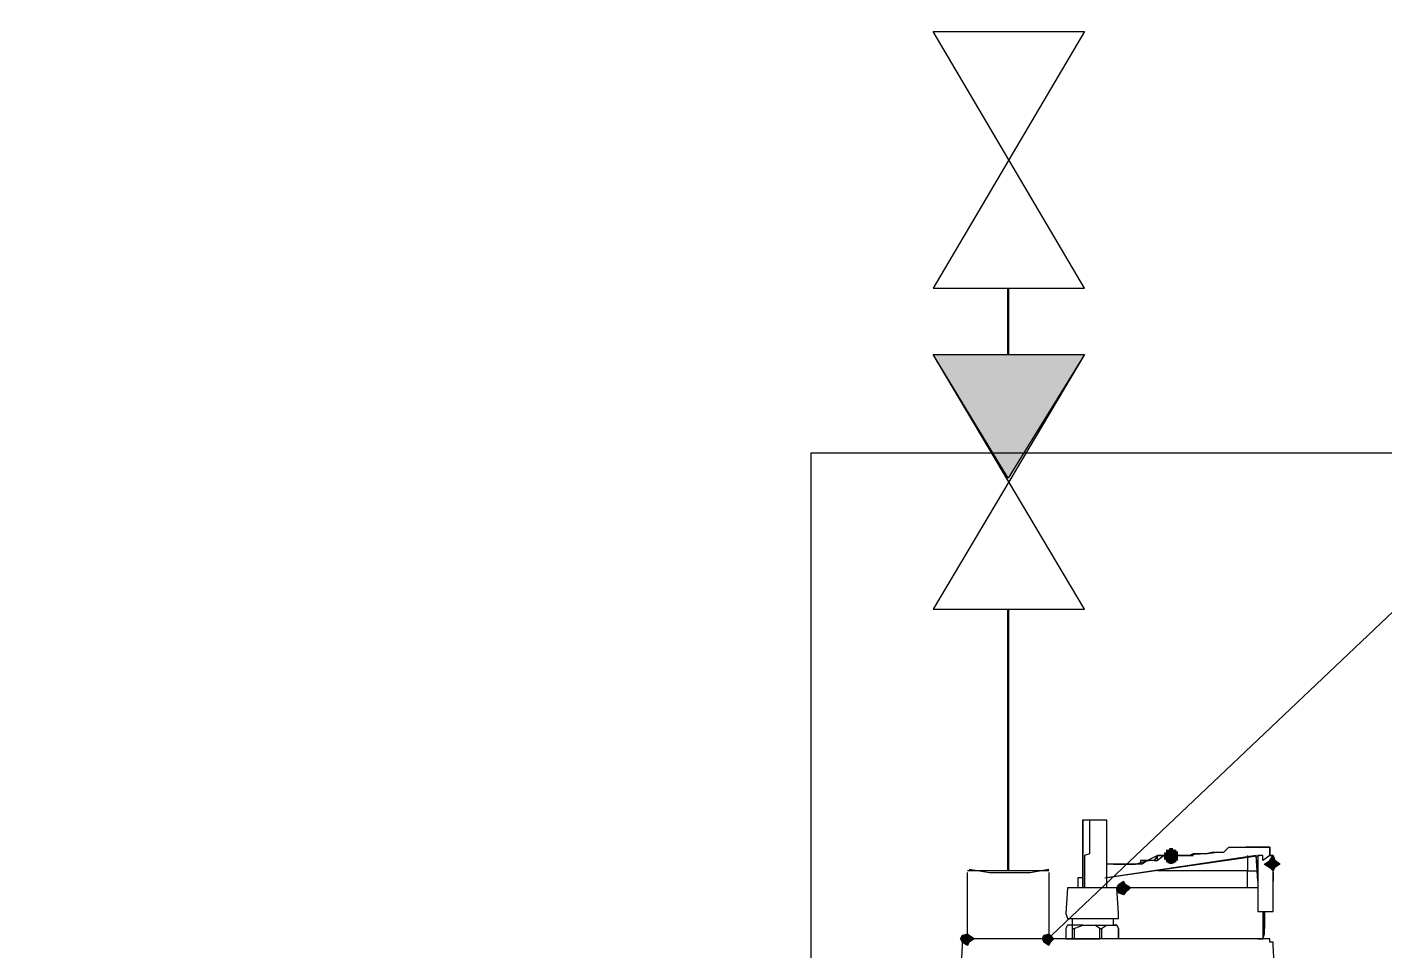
# Model space of a CAD drawing. Header units: millimetres. Extents: x -10178924 to 11692288, y -947381 to 58396.
# Drawn here: x -148476 to -147372, y -96806 to -96056 of the extents above; entities that cross this region are included whole.
import ezdxf
from ezdxf import colors
from ezdxf.entities.mleader import LeaderData, LeaderLine
from ezdxf.math import Vec2, Vec3

# ---------------------------------------------------------------- set-up
doc = ezdxf.new("R2010")
doc.units = ezdxf.units.MM
doc.layers.add('_надписи канализация', color=7, linetype='Continuous')
doc.layers.add('PDF _0', color=7, linetype='Continuous', lineweight=9)
doc.layers.add('К1н', color=42, linetype='Continuous', lineweight=30)
doc.styles.add('ISOCPEUR', font='isocpeui.ttf', dxfattribs={"width": 0.9})

# ---------------------------------------------------------------- blocks, each defined once
blk = doc.blocks.new('_None')

msp = doc.modelspace()

# ---------------------------------------------------------------- linework, layer by layer
at = {"layer": 'PDF _0', "lineweight": 0}
for points in [[(-147614.6, -96268.1), (-147737.7, -96059.3), (-147614.6, -96059.3), (-147737.7, -96268.1)], [(-147737.7, -96322.1), (-147614.6, -96322.1), (-147676.8, -96423)], [(-147614.6, -96529.5), (-147737.7, -96322.1), (-147614.6, -96322.1), (-147737.7, -96529.5)], [(-147837.3, -96402.3), (-146988.1, -96402.3), (-146988.1, -97185.1), (-147837.3, -97185.1)], [(-147539.9, -96730.1), (-147530.2, -96730.1), (-147534.4, -96730.1), (-147535.7, -96730.1)], [(-147516.4, -96728.7), (-147506.7, -96727.3), (-147516.4, -96728.7), (-147510.8, -96727.3), (-147508.1, -96727.3), (-147506.7, -96727.3)], [(-147481.8, -96723.2), (-147483.2, -96723.2), (-147481.8, -96723.2), (-147477.7, -96723.2), (-147474.9, -96723.2), (-147477.7, -96723.2)], [(-147463.8, -96727.3), (-147463.8, -96723.2), (-147468, -96723.2), (-147469.4, -96723.2), (-147468, -96723.2), (-147463.8, -96723.2), (-147463.8, -96727.3), (-147463.8, -96728.7), (-147463.8, -96730.1), (-147461.1, -96730.1), (-147463.8, -96730.1), (-147463.8, -96728.7)], [(-147461.1, -96730.1), (-147459.7, -96734.2), (-147463.8, -96734.2)], [(-147461.1, -96734.2), (-147461.1, -96730.1), (-147461.1, -96734.2), (-147461.1, -96737)], [(-147588.3, -96737), (-147586.9, -96737), (-147582.8, -96737), (-147586.9, -96737)], [(-147463.8, -96734.2), (-147455.5, -96737), (-147468, -96737)], [(-147468, -96737), (-147463.8, -96739.8), (-147459.7, -96739.8)], [(-147468, -96737), (-147455.5, -96737), (-147459.7, -96739.8)], [(-147459.7, -96734.2), (-147463.8, -96734.2), (-147455.5, -96737)], [(-147463.8, -96739.8), (-147459.7, -96739.8), (-147461.1, -96742.5)], [(-147586.9, -96753.6), (-147577.2, -96756.4), (-147588.3, -96756.4)], [(-147582.8, -96750.8), (-147581.4, -96753.6), (-147586.9, -96753.6)], [(-147581.4, -96753.6), (-147586.9, -96753.6), (-147577.2, -96756.4)], [(-147586.9, -96781.2), (-147586.9, -96777.1), (-147588.3, -96756.4), (-147591.1, -96756.4), (-147624.3, -96756.4), (-147628.4, -96756.4), (-147629.8, -96777.1), (-147628.4, -96781.2), (-147616, -96781.2)], [(-147588.3, -96756.4), (-147586.9, -96760.5), (-147581.4, -96760.5)], [(-147588.3, -96756.4), (-147577.2, -96756.4), (-147581.4, -96760.5)], [(-147586.9, -96760.5), (-147581.4, -96760.5), (-147582.8, -96761.9)], [(-147714.2, -96795.1), (-147704.5, -96797.8), (-147715.5, -96797.8)], [(-147715.5, -96797.8), (-147714.2, -96800.6), (-147708.6, -96800.6)], [(-147715.5, -96797.8), (-147704.5, -96797.8), (-147708.6, -96800.6)], [(-147710, -96793.7), (-147708.6, -96795.1), (-147714.2, -96795.1)], [(-147708.6, -96795.1), (-147714.2, -96795.1), (-147704.5, -96797.8)], [(-147647.8, -96795.1), (-147639.5, -96797.8), (-147649.2, -96797.8)], [(-147649.2, -96797.8), (-147647.8, -96800.6), (-147642.2, -96800.6)], [(-147649.2, -96797.8), (-147639.5, -96797.8), (-147642.2, -96800.6)], [(-147643.6, -96793.7), (-147642.2, -96795.1), (-147647.8, -96795.1)], [(-147642.2, -96795.1), (-147647.8, -96795.1), (-147639.5, -96797.8)], [(-147714.2, -96800.6), (-147708.6, -96800.6), (-147710, -96803.4)], [(-147647.8, -96800.6), (-147642.2, -96800.6), (-147643.6, -96803.4)]]:
    msp.add_lwpolyline(points, close=True, dxfattribs=at)
for points in [[(-147616, -96701), (-147616, -96709.3), (-147616, -96714.9), (-147616, -96720.4), (-147616, -96728.7), (-147616, -96730.1), (-147616, -96737), (-147616, -96742.5), (-147616, -96750.8), (-147616, -96756.4), (-147616, -96701), (-147596.6, -96701), (-147596.6, -96756.4)], [(-147610.4, -96701), (-147610.4, -96706.6), (-147610.4, -96713.5), (-147610.4, -96716.2), (-147610.4, -96723.2), (-147610.4, -96728.7), (-147614.6, -96730.1), (-147614.6, -96737), (-147614.6, -96742.5), (-147614.6, -96750.8), (-147614.6, -96756.4)], [(-147598, -96748.1), (-147472.1, -96730.1)], [(-147481.8, -96756.4), (-147481.8, -96753.6), (-147481.8, -96750.8), (-147481.8, -96748.1), (-147481.8, -96743.9), (-147481.8, -96742.5), (-147477.7, -96742.5), (-147474.9, -96742.5), (-147473.5, -96742.5), (-147474.9, -96730.1), (-147596.6, -96748.1)], [(-147544, -96730.1), (-147548.2, -96730.1), (-147549.6, -96730.1), (-147555.1, -96734.2), (-147555.1, -96730.1), (-147548.2, -96730.1), (-147549.6, -96730.1), (-147555.1, -96730.1), (-147557.9, -96734.2), (-147555.1, -96734.2), (-147555.1, -96730.1), (-147563.4, -96734.2), (-147567.6, -96737), (-147568.9, -96737), (-147573.1, -96737), (-147575.9, -96737), (-147577.2, -96737), (-147581.4, -96737), (-147577.2, -96737)], [(-147481.8, -96730.1), (-147481.8, -96742.5), (-147483.2, -96742.5), (-147487.3, -96742.5), (-147488.7, -96742.5), (-147492.9, -96742.5), (-147495.6, -96742.5), (-147497, -96742.5), (-147501.2, -96742.5), (-147502.6, -96742.5), (-147506.7, -96742.5), (-147508.1, -96742.5), (-147510.8, -96742.5), (-147515, -96742.5), (-147516.4, -96742.5), (-147520.5, -96742.5), (-147521.9, -96742.5), (-147526.1, -96742.5), (-147528.8, -96742.5), (-147530.2, -96742.5), (-147534.4, -96742.5), (-147535.7, -96742.5), (-147542.7, -96742.5), (-147544, -96742.5), (-147548.2, -96742.5), (-147549.6, -96742.5), (-147555.1, -96742.5)], [(-147538.5, -96728.7), (-147549.6, -96728.7), (-147538.5, -96728.7)], [(-147538.5, -96730.1), (-147549.6, -96730.1), (-147538.5, -96730.1)], [(-147538.5, -96730.1), (-147549.6, -96730.1), (-147538.5, -96730.1)], [(-147538.5, -96731.5), (-147549.6, -96731.5), (-147538.5, -96731.5)], [(-147539.9, -96725.9), (-147548.2, -96725.9), (-147539.9, -96725.9)], [(-147538.5, -96727.3), (-147548.2, -96727.3), (-147538.5, -96727.3)], [(-147541.3, -96725.9), (-147546.8, -96725.9), (-147541.3, -96725.9)], [(-147539.9, -96725.9), (-147546.8, -96725.9), (-147539.9, -96725.9)], [(-147542.7, -96724.5), (-147545.4, -96724.5), (-147542.7, -96724.5)], [(-147542.7, -96724.5), (-147545.4, -96724.5), (-147542.7, -96724.5)], [(-147544, -96730.1), (-147539.9, -96730.1), (-147544, -96730.1)], [(-147521.9, -96728.7), (-147526.1, -96728.7), (-147528.8, -96730.1), (-147530.2, -96730.1), (-147528.8, -96730.1), (-147526.1, -96730.1), (-147526.1, -96728.7), (-147521.9, -96728.7), (-147520.5, -96728.7), (-147521.9, -96728.7), (-147530.2, -96730.1), (-147534.4, -96730.1), (-147535.7, -96730.1)], [(-147516.4, -96728.7), (-147520.5, -96728.7)], [(-147506.7, -96727.3), (-147501.2, -96727.3), (-147497, -96723.2), (-147488.7, -96723.2), (-147483.2, -96723.2)], [(-147474.9, -96723.2), (-147473.5, -96723.2), (-147474.9, -96723.2), (-147473.5, -96723.2)], [(-147473.5, -96750.8), (-147474.9, -96730.1)], [(-147469.4, -96723.2), (-147473.5, -96723.2), (-147469.4, -96723.2)], [(-147461.1, -96743.9), (-147461.1, -96742.5), (-147461.1, -96739.8), (-147461.1, -96737), (-147461.1, -96739.8), (-147461.1, -96730.1), (-147463.8, -96730.1), (-147469.4, -96734.2), (-147469.4, -96730.1), (-147473.5, -96730.1), (-147473.5, -96750.8), (-147473.5, -96775.7), (-147463.8, -96775.7), (-147461.1, -96775.7), (-147461.1, -96770.2), (-147461.1, -96763.3), (-147461.1, -96756.4), (-147461.1, -96750.8), (-147461.1, -96748.1), (-147461.1, -96743.9), (-147461.1, -96750.8)], [(-147643.6, -96742.5), (-147710, -96742.5)], [(-147708.6, -96741.1), (-147692, -96743.9), (-147675.4, -96743.9), (-147658.8, -96743.9), (-147643.6, -96741.1)], [(-147588.3, -96737), (-147591.1, -96737), (-147596.6, -96737)], [(-147591.1, -96737), (-147581.4, -96737), (-147582.8, -96737), (-147581.4, -96737), (-147573.1, -96737), (-147575.9, -96737)], [(-147573.1, -96737), (-147563.4, -96734.2), (-147567.6, -96734.2), (-147568.9, -96734.2), (-147568.9, -96737)], [(-147557.9, -96734.2), (-147562, -96734.2), (-147563.4, -96734.2), (-147562, -96734.2)], [(-147538.5, -96732.8), (-147549.6, -96732.8), (-147538.5, -96732.8)], [(-147538.5, -96732.8), (-147549.6, -96732.8), (-147538.5, -96732.8)], [(-147539.9, -96734.2), (-147548.2, -96734.2), (-147539.9, -96734.2)], [(-147541.3, -96735.6), (-147546.8, -96735.6), (-147541.3, -96735.6)], [(-147473.5, -96743.9), (-147473.5, -96742.5), (-147473.5, -96739.8)], [(-147643.6, -96743.9), (-147643.6, -96797.8), (-147710, -96797.8), (-147710, -96743.9)], [(-147616, -96748.1), (-147620.1, -96748.1), (-147620.1, -96750.8), (-147620.1, -96756.4)], [(-147473.5, -96756.4), (-147474.9, -96756.4), (-147477.7, -96756.4), (-147481.8, -96756.4), (-147483.2, -96756.4), (-147487.3, -96756.4), (-147488.7, -96756.4), (-147492.9, -96756.4), (-147495.6, -96756.4), (-147497, -96756.4), (-147501.2, -96756.4), (-147502.6, -96756.4), (-147506.7, -96756.4), (-147508.1, -96756.4), (-147510.8, -96756.4), (-147515, -96756.4), (-147516.4, -96756.4), (-147520.5, -96756.4), (-147521.9, -96756.4), (-147526.1, -96756.4), (-147528.8, -96756.4), (-147530.2, -96756.4), (-147534.4, -96756.4), (-147535.7, -96756.4), (-147542.7, -96756.4), (-147544, -96756.4), (-147548.2, -96756.4), (-147549.6, -96756.4), (-147555.1, -96756.4), (-147557.9, -96756.4), (-147562, -96756.4), (-147563.4, -96756.4), (-147568.9, -96756.4), (-147573.1, -96756.4), (-147575.9, -96756.4), (-147577.2, -96756.4), (-147582.8, -96756.4), (-147586.9, -96756.4), (-147588.3, -96756.4)], [(-147577.2, -96756.4), (-147581.4, -96756.4)], [(-147501.2, -96756.4), (-147502.6, -96756.4), (-147506.7, -96756.4)], [(-147469.4, -96775.7), (-147469.4, -96793.7), (-147469.4, -96797.8), (-147473.5, -96797.8), (-147483.2, -96797.8)], [(-147473.5, -96797.8), (-147469.4, -96797.8), (-147468, -96793.7), (-147468, -96775.7), (-147468, -96789.5)], [(-147616, -96797.8), (-147622.9, -96797.8), (-147624.3, -96797.8), (-147624.3, -96789.5), (-147622.9, -96789.5), (-147616, -96786.8), (-147628.4, -96786.8), (-147629.8, -96789.5), (-147629.8, -96797.8), (-147628.4, -96797.8), (-147602.1, -96797.8), (-147602.1, -96789.5), (-147600.7, -96789.5), (-147596.6, -96786.8)], [(-147624.3, -96789.5), (-147624.3, -96786.8), (-147624.3, -96781.2)], [(-147616, -96786.8), (-147588.3, -96786.8), (-147586.9, -96789.5), (-147586.9, -96797.8), (-147586.9, -96789.5), (-147588.3, -96786.8), (-147591.1, -96786.8), (-147591.1, -96781.2)], [(-147602.1, -96789.5), (-147606.3, -96786.8)], [(-147444.5, -97095.2), (-147461.1, -96803.4), (-147461.1, -96800.6), (-147463.8, -96800.6), (-147463.8, -96797.8), (-147710, -96797.8), (-147710, -96800.6), (-147714.2, -96800.6), (-147714.2, -96803.4), (-147729.4, -97095.2)], [(-147622.9, -96789.5), (-147622.9, -96797.8)], [(-147586.9, -96797.8), (-147588.3, -96797.8), (-147610.4, -96797.8)], [(-147596.6, -96797.8), (-147600.7, -96797.8), (-147602.1, -96797.8), (-147606.3, -96797.8)], [(-147600.7, -96789.5), (-147600.7, -96797.8)]]:
    msp.add_lwpolyline(points, dxfattribs=at)
at = {"layer": 'PDF _0', "transparency": 33554559}
for points in [[(-147737.7, -96322.1), (-147614.6, -96322.1), (-147676.8, -96423)], [(-147548.2, -96727.3), (-147538.5, -96727.3), (-147549.6, -96727.3)], [(-147538.5, -96727.3), (-147549.6, -96727.3), (-147538.5, -96728.7)], [(-147549.6, -96727.3), (-147538.5, -96728.7), (-147549.6, -96728.7)], [(-147549.6, -96728.7), (-147538.5, -96728.7), (-147538.5, -96728.7)], [(-147538.5, -96728.7), (-147549.6, -96728.7), (-147538.5, -96730.1)], [(-147549.6, -96728.7), (-147538.5, -96730.1), (-147549.6, -96730.1)], [(-147549.6, -96730.1), (-147538.5, -96730.1), (-147538.5, -96730.1)], [(-147538.5, -96730.1), (-147538.5, -96730.1), (-147549.6, -96730.1)], [(-147538.5, -96730.1), (-147549.6, -96730.1), (-147538.5, -96731.5)], [(-147549.6, -96730.1), (-147538.5, -96731.5), (-147549.6, -96731.5)], [(-147549.6, -96731.5), (-147538.5, -96731.5), (-147538.5, -96731.5)], [(-147538.5, -96731.5), (-147549.6, -96731.5), (-147538.5, -96732.8)], [(-147549.6, -96731.5), (-147538.5, -96732.8), (-147549.6, -96732.8)], [(-147546.8, -96725.9), (-147539.9, -96725.9), (-147548.2, -96725.9)], [(-147548.2, -96725.9), (-147539.9, -96725.9), (-147539.9, -96725.9)], [(-147539.9, -96725.9), (-147548.2, -96725.9), (-147539.9, -96727.3)], [(-147548.2, -96725.9), (-147539.9, -96727.3), (-147548.2, -96727.3)], [(-147538.5, -96727.3), (-147538.5, -96727.3), (-147548.2, -96727.3)], [(-147538.5, -96727.3), (-147548.2, -96727.3), (-147539.9, -96727.3)], [(-147545.4, -96724.5), (-147541.3, -96725.9), (-147546.8, -96725.9)], [(-147546.8, -96725.9), (-147541.3, -96725.9), (-147541.3, -96725.9)], [(-147539.9, -96725.9), (-147539.9, -96725.9), (-147546.8, -96725.9)], [(-147539.9, -96725.9), (-147546.8, -96725.9), (-147541.3, -96725.9)], [(-147544, -96724.5), (-147542.7, -96724.5), (-147545.4, -96724.5)], [(-147545.4, -96724.5), (-147542.7, -96724.5), (-147542.7, -96724.5)], [(-147542.7, -96724.5), (-147542.7, -96724.5), (-147545.4, -96724.5)], [(-147542.7, -96724.5), (-147545.4, -96724.5), (-147541.3, -96725.9)], [(-147461.1, -96730.1), (-147459.7, -96734.2), (-147463.8, -96734.2)], [(-147549.6, -96732.8), (-147538.5, -96732.8), (-147538.5, -96732.8)], [(-147538.5, -96732.8), (-147538.5, -96732.8), (-147549.6, -96732.8)], [(-147538.5, -96732.8), (-147549.6, -96732.8), (-147538.5, -96734.2)], [(-147549.6, -96732.8), (-147538.5, -96734.2), (-147548.2, -96734.2)], [(-147548.2, -96734.2), (-147539.9, -96734.2), (-147539.9, -96734.2)], [(-147539.9, -96734.2), (-147539.9, -96734.2), (-147548.2, -96734.2)], [(-147539.9, -96734.2), (-147548.2, -96734.2), (-147538.5, -96734.2)], [(-147539.9, -96734.2), (-147548.2, -96734.2), (-147539.9, -96735.6)], [(-147548.2, -96734.2), (-147539.9, -96735.6), (-147548.2, -96735.6)], [(-147539.9, -96735.6), (-147548.2, -96735.6), (-147546.8, -96735.6)], [(-147548.2, -96735.6), (-147539.9, -96735.6), (-147539.9, -96735.6)], [(-147546.8, -96735.6), (-147541.3, -96735.6), (-147541.3, -96735.6)], [(-147541.3, -96735.6), (-147541.3, -96735.6), (-147546.8, -96735.6)], [(-147541.3, -96735.6), (-147546.8, -96735.6), (-147539.9, -96735.6)], [(-147541.3, -96735.6), (-147546.8, -96735.6), (-147542.7, -96735.6)], [(-147546.8, -96735.6), (-147542.7, -96735.6), (-147545.4, -96735.6)], [(-147542.7, -96735.6), (-147545.4, -96735.6), (-147542.7, -96737)], [(-147545.4, -96735.6), (-147542.7, -96737), (-147545.4, -96737)], [(-147542.7, -96737), (-147545.4, -96737), (-147544, -96737)], [(-147545.4, -96737), (-147542.7, -96737), (-147542.7, -96737)], [(-147542.7, -96737), (-147542.7, -96737), (-147545.4, -96737)], [(-147463.8, -96734.2), (-147455.5, -96737), (-147468, -96737)], [(-147468, -96737), (-147459.7, -96739.8), (-147463.8, -96739.8)], [(-147468, -96737), (-147455.5, -96737), (-147459.7, -96739.8)], [(-147459.7, -96734.2), (-147463.8, -96734.2), (-147455.5, -96737)], [(-147459.7, -96739.8), (-147463.8, -96739.8), (-147461.1, -96742.5)], [(-147586.9, -96753.6), (-147577.2, -96756.4), (-147588.3, -96756.4)], [(-147582.8, -96750.8), (-147581.4, -96753.6), (-147586.9, -96753.6)], [(-147581.4, -96753.6), (-147586.9, -96753.6), (-147577.2, -96756.4)], [(-147588.3, -96756.4), (-147581.4, -96760.5), (-147586.9, -96760.5)], [(-147588.3, -96756.4), (-147577.2, -96756.4), (-147581.4, -96760.5)], [(-147581.4, -96760.5), (-147586.9, -96760.5), (-147582.8, -96761.9)], [(-147714.2, -96795.1), (-147704.5, -96797.8), (-147715.5, -96797.8)], [(-147715.5, -96797.8), (-147708.6, -96800.6), (-147714.2, -96800.6)], [(-147715.5, -96797.8), (-147704.5, -96797.8), (-147708.6, -96800.6)], [(-147710, -96793.7), (-147708.6, -96795.1), (-147714.2, -96795.1)], [(-147708.6, -96795.1), (-147714.2, -96795.1), (-147704.5, -96797.8)], [(-147647.8, -96795.1), (-147639.5, -96797.8), (-147649.2, -96797.8)], [(-147649.2, -96797.8), (-147642.2, -96800.6), (-147647.8, -96800.6)], [(-147649.2, -96797.8), (-147639.5, -96797.8), (-147642.2, -96800.6)], [(-147643.6, -96793.7), (-147642.2, -96795.1), (-147647.8, -96795.1)], [(-147642.2, -96795.1), (-147647.8, -96795.1), (-147639.5, -96797.8)], [(-147708.6, -96800.6), (-147714.2, -96800.6), (-147710, -96803.4)], [(-147642.2, -96800.6), (-147647.8, -96800.6), (-147643.6, -96803.4)]]:
    msp.add_solid(points, dxfattribs=at)
at = {"layer": 'К1н'}
for points in [[(-147676.8, -96322.1), (-147676.8, -96268.1)], [(-147676.8, -96742.5), (-147676.8, -96529.5)]]:
    msp.add_lwpolyline(points, dxfattribs=at)

# ---------------------------------------------------------------- leaders
at = {"layer": '_надписи канализация', "lineweight": -2}
ml = msp.add_multileader_mtext('Standard', dxfattribs=at)
ml.set_content('\\A1;Приямок{\\Fisocp3|c204; }800{\\fArial|b0|i0|c204|p34;х}800х800(h)\\P{\\fArial|b0|i0|c204|p34;с\\Fisocp3|c204; }насосом дренажным {\\A0;\\H0.91667x;ГНОМ 10-10Г\\A1;\\H1.09091x; \\PN=1,1 кВт \\P (1 раб)\\Fisocp3|c204; \\fISOCPEUR|b0|i0|c204|p34;(закрыть рифленым железом)}', color=256, style='ISOCPEUR')
ml.set_leader_properties(lineweight=13)
ml.set_arrow_properties(name='NONE')
ml.build(insert=Vec2(0, 0))
ml.multileader.update_dxf_attribs({"text_left_attachment_type": 6, "text_right_attachment_type": 6, "dogleg_length": 100, "arrow_head_size": 300, "scale": 100})
ctx = ml.context
ctx.base_point, ctx.scale, ctx.char_height, ctx.arrow_head_size, ctx.landing_gap_size, ctx.plane_origin = Vec3(-145291.4, -94662.5), 100, 250, 300, 0.09, Vec3(-154635.5, -95039)
ctx.left_attachment, ctx.right_attachment, ctx.text_align_type = 6, 6, 1
notes = []
notes.append((ctx, [(0, (1, 1, 0), (-145391.4, -94662.5), (1, 0), 100, [(1, [(-147646.4, -96799.7)], 0, [])])]))
ctx.mtext.insert, ctx.mtext.width, ctx.mtext.alignment, ctx.mtext.flow_direction = Vec3(-142614, -94337.5), 5926.326, 2, 5
for ctx, leaders in notes:
    for number, flags, end, landing, length, lines in leaders:
        leader = LeaderData()
        leader.index, (leader.has_last_leader_line, leader.has_dogleg_vector, leader.attachment_direction) = number, flags
        leader.last_leader_point, leader.dogleg_vector, leader.dogleg_length = Vec3(end), Vec3(landing), length
        for number, points, colour, breaks in lines:
            line = LeaderLine()
            line.index, line.vertices, line.color, line.breaks = number, Vec3.list(points), colors.encode_raw_color(colour), breaks
            leader.lines.append(line)
        ctx.leaders.append(leader)

doc.saveas('drawing.dxf')
